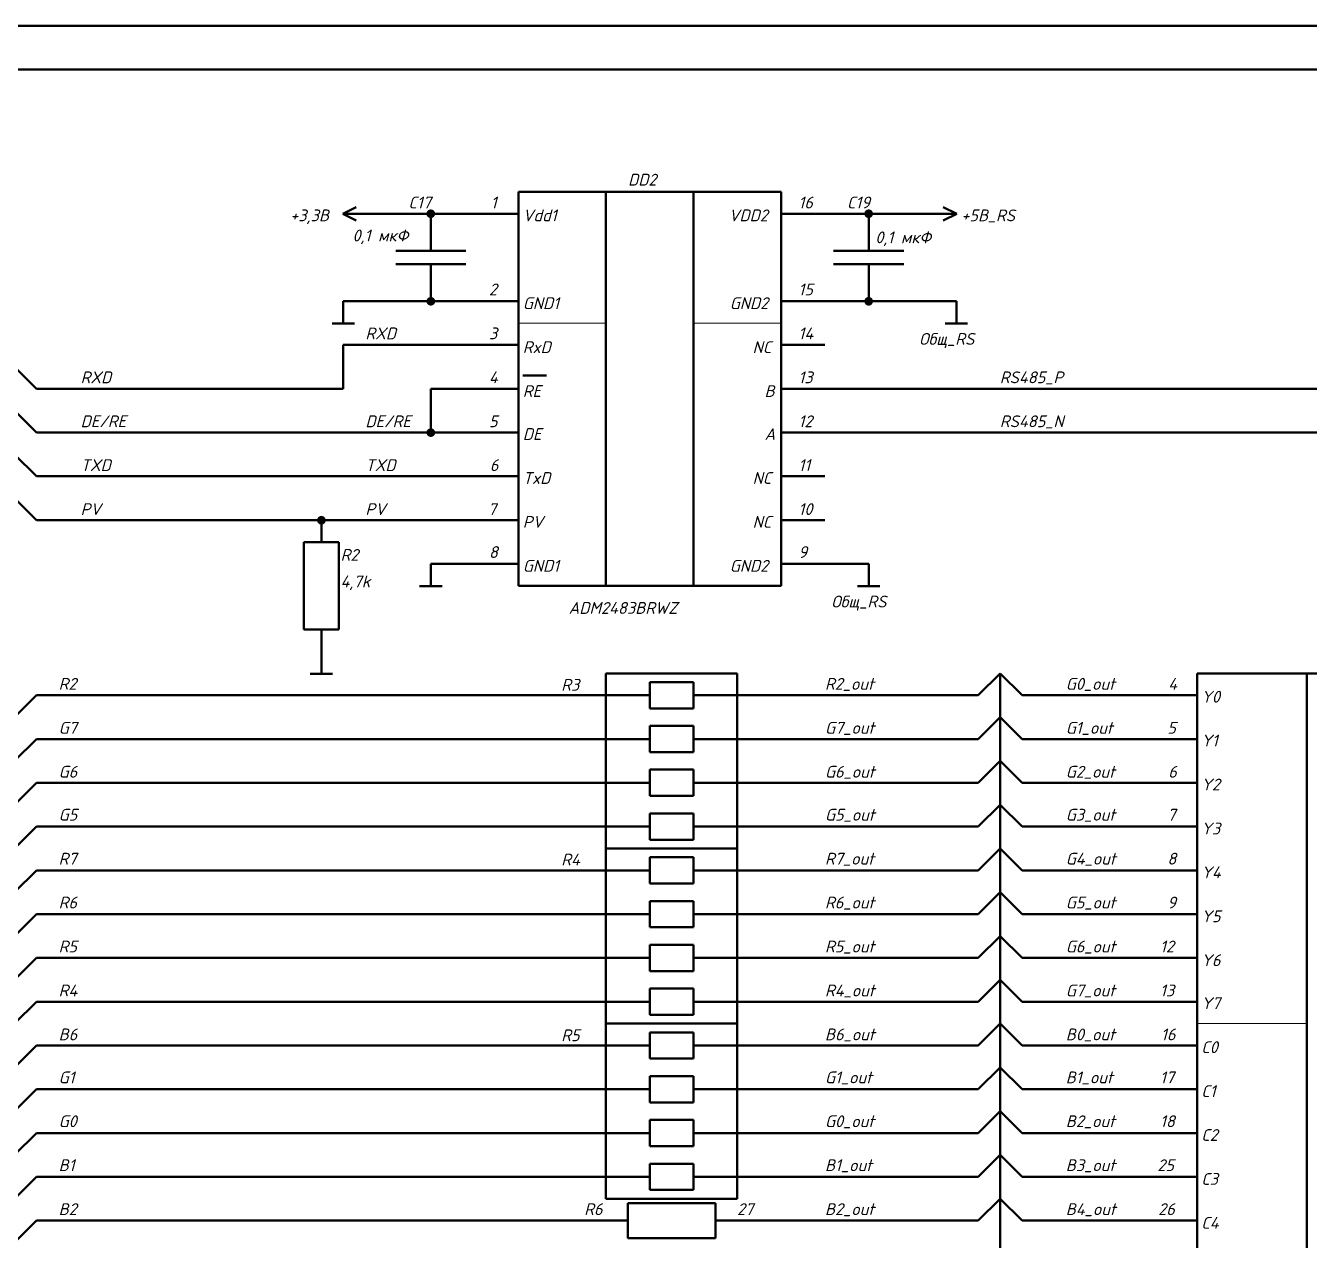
# Model space of a CAD drawing. Header units: inches. Extents: x -26 to 1942, y -380 to 599.
# Drawn here: x 464.9 to 611.5, y 460.5 to 599.2 of the extents above; entities that cross this region are included whole.
import ezdxf

# ---------------------------------------------------------------- set-up
doc = ezdxf.new("R2010")
doc.units = ezdxf.units.IN
for name, color, linetype, lineweight in [('OSN25', 2, 'Continuous', 20), ('OSN50', 3, 'Continuous', 50), ('TEXT', 1, 'Continuous', 30)]:
    doc.layers.add(name, color=color, linetype=linetype, lineweight=lineweight)
doc.styles.add('ISOCPEUR0', font='isocpeur.ttf', dxfattribs={"height": 2.87999})

msp = doc.modelspace()

# ---------------------------------------------------------------- hatches: boundary and pattern name
at = {"layer": 'OSN50'}
h = msp.add_hatch(color=256, dxfattribs=at)
edge = h.paths.add_edge_path()
edge.add_arc((511.17, 577.73), 0.5, 0, 360)
h = msp.add_hatch(color=256, dxfattribs=at)
edge = h.paths.add_edge_path()
edge.add_arc((561.16, 577.73), 0.5, 0, 360)
h = msp.add_hatch(color=256, dxfattribs=at)
edge = h.paths.add_edge_path()
edge.add_arc((511.17, 567.73), 0.5, 0, 360)
h = msp.add_hatch(color=256, dxfattribs=at)
edge = h.paths.add_edge_path()
edge.add_arc((561.16, 567.73), 0.5, 0, 360)
h = msp.add_hatch(color=256, dxfattribs=at)
edge = h.paths.add_edge_path()
edge.add_arc((511.17, 552.73), 0.5, 0, 360)
h = msp.add_hatch(color=256, dxfattribs=at)
edge = h.paths.add_edge_path()
edge.add_arc((498.68, 542.72), 0.5, 0, 360)

# ---------------------------------------------------------------- linework, layer by layer
at = {"layer": 'OSN25'}
for p, q in [((-26.35, 599.21), (814.65, 599.21)), ((531.16, 565.22), (521.18, 565.22)), ((551.18, 565.22), (541.17, 565.22)), ((611.17, 485.23), (598.66, 485.23))]:
    msp.add_line(p, q, dxfattribs=at)
at = {"layer": 'OSN50'}
for p, q in [((814.65, 599.21), (-26.35, 599.21)), ((-26.35, 599.21), (814.65, 599.21)), ((814.65, 599.21), (-26.35, 599.21)), ((-6.33, 594.22), (809.66, 594.22)), ((521.18, 535.22), (521.18, 580.22)), ((521.18, 580.22), (551.18, 580.22)), ((531.16, 580.22), (531.16, 535.22)), ((541.17, 580.22), (541.17, 535.22)), ((551.18, 580.22), (551.18, 535.22)), ((501.13, 577.73), (502.65, 578.49)), ((501.13, 577.73), (502.65, 576.95)), ((503.67, 577.73), (501.13, 577.73)), ((503.67, 577.73), (511.17, 577.73)), ((511.17, 573.63), (511.17, 577.73)), ((511.17, 577.73), (516.16, 577.73)), ((521.18, 577.73), (516.16, 577.73)), ((551.18, 577.73), (556.17, 577.73)), ((561.16, 577.73), (556.17, 577.73)), ((561.16, 573.63), (561.16, 577.73)), ((568.66, 577.73), (561.16, 577.73)), ((568.66, 577.73), (571.22, 577.73)), ((571.22, 577.73), (569.68, 578.49)), ((571.22, 577.73), (569.68, 576.95)), ((515.17, 573.48), (507.17, 573.48)), ((565.16, 573.48), (557.16, 573.48)), ((507.17, 571.99), (515.17, 571.99)), ((511.17, 571.83), (511.17, 567.73)), ((557.16, 571.99), (565.16, 571.99)), ((561.16, 571.83), (561.16, 567.73)), ((501.16, 567.73), (501.16, 565.19)), ((511.17, 567.73), (501.16, 567.73)), ((516.16, 567.73), (511.17, 567.73)), ((521.18, 567.73), (516.16, 567.73)), ((551.18, 567.73), (556.17, 567.73)), ((556.17, 567.73), (561.16, 567.73)), ((561.16, 567.73), (571.17, 567.73)), ((571.17, 567.73), (571.17, 565.19)), ((499.91, 565.19), (502.44, 565.19)), ((569.89, 565.19), (572.45, 565.19)), ((501.16, 557.72), (501.16, 562.74)), ((501.16, 562.74), (516.16, 562.74)), ((521.18, 562.74), (516.16, 562.74)), ((551.18, 562.74), (556.17, 562.74)), ((466.17, 557.72), (463.66, 560.23)), ((523.01, 559.26), (521.67, 559.26)), ((524.39, 559.26), (523.01, 559.26)), ((466.17, 557.72), (501.16, 557.72)), ((516.16, 557.72), (511.17, 557.72)), ((511.17, 557.72), (511.17, 552.73)), ((521.18, 557.72), (516.16, 557.72)), ((551.18, 557.72), (556.17, 557.72)), ((556.17, 557.72), (746.17, 557.72)), ((463.66, 555.24), (466.17, 552.73)), ((466.17, 552.73), (466.17, 552.73)), ((466.17, 552.73), (466.17, 552.73)), ((466.17, 552.73), (511.17, 552.73)), ((511.17, 552.73), (516.16, 552.73)), ((521.18, 552.73), (516.16, 552.73)), ((551.18, 552.73), (556.17, 552.73)), ((758.66, 552.73), (556.17, 552.73)), ((463.66, 550.22), (466.17, 547.74)), ((466.17, 547.74), (516.16, 547.74)), ((521.18, 547.74), (516.16, 547.74)), ((551.18, 547.74), (556.17, 547.74)), ((463.66, 545.23), (466.17, 542.72)), ((466.17, 542.72), (498.68, 542.72)), ((498.68, 540.21), (498.68, 542.72)), ((498.68, 542.72), (516.16, 542.72)), ((521.18, 542.72), (516.16, 542.72)), ((551.18, 542.72), (556.17, 542.72)), ((496.67, 540.21), (496.67, 530.23)), ((500.66, 540.21), (496.67, 540.21)), ((500.66, 530.23), (500.66, 540.21)), ((511.17, 537.73), (511.17, 535.19)), ((511.17, 537.73), (516.16, 537.73)), ((521.18, 537.73), (516.16, 537.73)), ((551.18, 537.73), (556.17, 537.73)), ((556.17, 537.73), (561.16, 537.73)), ((561.16, 537.73), (561.16, 535.19)), ((509.89, 535.19), (512.45, 535.19)), ((521.18, 535.22), (551.18, 535.22)), ((559.9, 535.19), (562.44, 535.19)), ((496.67, 530.23), (500.66, 530.23)), ((498.68, 530.23), (498.68, 527.72)), ((498.68, 527.72), (498.68, 525.19)), ((497.4, 525.19), (499.93, 525.19)), ((546.16, 525.21), (531.16, 525.21)), ((531.16, 525.21), (531.16, 505.22)), ((546.16, 525.21), (546.16, 505.22)), ((573.67, 522.73), (576.16, 525.21)), ((578.67, 522.73), (576.16, 525.21)), ((576.16, 525.21), (576.16, 525.21)), ((576.16, 525.21), (576.16, 410.24)), ((598.66, 525.21), (638.66, 525.21)), ((598.66, 350.22), (598.66, 525.21)), ((598.66, 525.21), (598.66, 525.21)), ((611.17, 525.21), (611.17, 350.22)), ((536.18, 524.22), (536.18, 521.21)), ((541.17, 524.22), (536.18, 524.22)), ((541.17, 521.21), (541.17, 524.22)), ((463.66, 520.22), (466.17, 522.73)), ((466.17, 522.73), (466.17, 522.73)), ((466.17, 522.73), (526.17, 522.73)), ((531.16, 522.73), (526.17, 522.73)), ((536.18, 522.73), (531.16, 522.73)), ((546.16, 522.73), (541.17, 522.73)), ((546.16, 522.73), (551.18, 522.73)), ((573.67, 522.73), (551.18, 522.73)), ((578.67, 522.73), (593.66, 522.73)), ((598.66, 522.73), (593.66, 522.73)), ((536.18, 521.21), (541.17, 521.21)), ((536.18, 519.23), (536.18, 516.22)), ((541.17, 519.23), (536.18, 519.23)), ((541.17, 516.22), (541.17, 519.23)), ((573.67, 517.71), (576.16, 520.22)), ((578.67, 517.71), (576.16, 520.22)), ((463.66, 515.23), (466.17, 517.71)), ((466.17, 517.71), (466.17, 517.71)), ((466.17, 517.71), (526.17, 517.71)), ((531.16, 517.71), (526.17, 517.71)), ((536.18, 517.71), (531.16, 517.71)), ((546.16, 517.71), (541.17, 517.71)), ((546.16, 517.71), (551.18, 517.71)), ((573.67, 517.71), (551.18, 517.71)), ((593.66, 517.71), (578.67, 517.71)), ((578.67, 517.71), (578.67, 517.71)), ((598.66, 517.71), (593.66, 517.71)), ((536.18, 516.22), (541.17, 516.22)), ((573.67, 512.72), (576.16, 515.23)), ((578.67, 512.72), (576.16, 515.23)), ((536.18, 514.24), (536.18, 511.23)), ((541.17, 514.24), (536.18, 514.24)), ((541.17, 511.23), (541.17, 514.24)), ((463.66, 510.21), (466.17, 512.72)), ((466.17, 512.72), (466.17, 512.72)), ((466.17, 512.72), (526.17, 512.72)), ((531.16, 512.72), (526.17, 512.72)), ((536.18, 512.72), (531.16, 512.72)), ((546.16, 512.72), (541.17, 512.72)), ((546.16, 512.72), (551.18, 512.72)), ((573.67, 512.72), (551.18, 512.72)), ((578.67, 512.72), (593.66, 512.72)), ((598.66, 512.72), (593.66, 512.72)), ((536.18, 511.23), (541.17, 511.23)), ((573.67, 507.73), (576.16, 510.21)), ((578.67, 507.73), (576.16, 510.21)), ((536.18, 509.22), (536.18, 506.22)), ((541.17, 509.22), (536.18, 509.22)), ((541.17, 506.22), (541.17, 509.22)), ((463.66, 505.22), (466.17, 507.73)), ((466.17, 507.73), (466.17, 507.73)), ((466.17, 507.73), (526.17, 507.73)), ((531.16, 507.73), (526.17, 507.73)), ((536.18, 507.73), (531.16, 507.73)), ((546.16, 507.73), (541.17, 507.73)), ((546.16, 507.73), (551.18, 507.73)), ((573.67, 507.73), (551.18, 507.73)), ((593.66, 507.73), (578.67, 507.73)), ((578.67, 507.73), (578.67, 507.73)), ((598.66, 507.73), (593.66, 507.73)), ((536.18, 506.22), (541.17, 506.22)), ((531.16, 505.22), (546.16, 505.22)), ((546.16, 505.22), (531.16, 505.22)), ((531.16, 505.22), (531.16, 485.23)), ((536.18, 504.23), (536.18, 501.22)), ((541.17, 504.23), (536.18, 504.23)), ((541.17, 501.22), (541.17, 504.23)), ((546.16, 505.22), (546.16, 485.23)), ((573.67, 502.71), (576.16, 505.22)), ((578.67, 502.71), (576.16, 505.22)), ((463.66, 500.23), (466.17, 502.71)), ((466.17, 502.71), (466.17, 502.71)), ((466.17, 502.71), (526.17, 502.71)), ((531.16, 502.71), (526.17, 502.71)), ((536.18, 502.71), (531.16, 502.71)), ((546.16, 502.71), (541.17, 502.71)), ((546.16, 502.71), (551.18, 502.71)), ((573.67, 502.71), (551.18, 502.71)), ((593.66, 502.71), (578.67, 502.71)), ((598.66, 502.71), (593.66, 502.71)), ((536.18, 501.22), (541.17, 501.22)), ((573.67, 497.72), (576.16, 500.23)), ((578.67, 497.72), (576.16, 500.23)), ((536.18, 499.21), (536.18, 496.23)), ((541.17, 499.21), (536.18, 499.21)), ((541.17, 496.23), (541.17, 499.21)), ((463.66, 495.21), (466.17, 497.72)), ((466.17, 497.72), (466.17, 497.72)), ((466.17, 497.72), (526.17, 497.72)), ((531.16, 497.72), (526.17, 497.72)), ((536.18, 497.72), (531.16, 497.72)), ((546.16, 497.72), (541.17, 497.72)), ((546.16, 497.72), (551.18, 497.72)), ((551.18, 497.72), (573.67, 497.72)), ((578.67, 497.72), (593.66, 497.72)), ((598.66, 497.72), (593.66, 497.72)), ((536.18, 496.23), (541.17, 496.23)), ((536.18, 494.22), (536.18, 491.22)), ((541.17, 494.22), (536.18, 494.22)), ((541.17, 491.22), (541.17, 494.22)), ((573.67, 492.73), (576.16, 495.21)), ((578.67, 492.73), (576.16, 495.21)), ((463.66, 490.22), (466.17, 492.73)), ((466.17, 492.73), (466.17, 492.73)), ((466.17, 492.73), (526.17, 492.73)), ((531.16, 492.73), (526.17, 492.73)), ((536.18, 492.73), (531.16, 492.73)), ((546.16, 492.73), (541.17, 492.73)), ((546.16, 492.73), (551.18, 492.73)), ((551.18, 492.73), (573.67, 492.73)), ((593.66, 492.73), (578.67, 492.73)), ((598.66, 492.73), (593.66, 492.73)), ((536.18, 491.22), (541.17, 491.22)), ((573.67, 487.71), (576.16, 490.22)), ((578.67, 487.71), (576.16, 490.22)), ((536.18, 489.23), (536.18, 486.23)), ((541.17, 489.23), (536.18, 489.23)), ((541.17, 486.23), (541.17, 489.23)), ((463.66, 485.23), (466.17, 487.71)), ((466.17, 487.71), (466.17, 487.71)), ((466.17, 487.71), (526.17, 487.71)), ((531.16, 487.71), (526.17, 487.71)), ((536.18, 487.71), (531.16, 487.71)), ((546.16, 487.71), (541.17, 487.71)), ((546.16, 487.71), (551.18, 487.71)), ((551.18, 487.71), (573.67, 487.71)), ((578.67, 487.71), (578.67, 487.71)), ((578.67, 487.71), (593.66, 487.71)), ((598.66, 487.71), (593.66, 487.71)), ((531.16, 485.23), (546.16, 485.23)), ((546.16, 485.23), (531.16, 485.23)), ((531.16, 485.23), (531.16, 465.22)), ((536.18, 486.23), (541.17, 486.23)), ((546.16, 485.23), (546.16, 465.22)), ((573.67, 482.72), (576.16, 485.23)), ((578.67, 482.72), (576.16, 485.23)), ((536.18, 484.21), (536.18, 481.23)), ((541.17, 484.21), (536.18, 484.21)), ((541.17, 481.23), (541.17, 484.21)), ((463.66, 480.22), (466.17, 482.72)), ((466.17, 482.72), (466.17, 482.72)), ((466.17, 482.72), (526.17, 482.72)), ((531.16, 482.72), (526.17, 482.72)), ((536.18, 482.72), (531.16, 482.72)), ((546.16, 482.72), (541.17, 482.72)), ((546.16, 482.72), (551.18, 482.72)), ((551.18, 482.72), (573.67, 482.72)), ((593.66, 482.72), (578.67, 482.72)), ((598.66, 482.72), (593.66, 482.72)), ((536.18, 481.23), (541.17, 481.23)), ((573.67, 477.73), (576.16, 480.22)), ((578.67, 477.73), (576.16, 480.22)), ((536.18, 479.22), (536.18, 476.22)), ((541.17, 479.22), (536.18, 479.22)), ((541.17, 476.22), (541.17, 479.22)), ((463.66, 475.22), (466.17, 477.73)), ((466.17, 477.73), (466.17, 477.73)), ((466.17, 477.73), (526.17, 477.73)), ((531.16, 477.73), (526.17, 477.73)), ((536.18, 477.73), (531.16, 477.73)), ((546.16, 477.73), (541.17, 477.73)), ((546.16, 477.73), (551.18, 477.73)), ((551.18, 477.73), (573.67, 477.73)), ((578.67, 477.73), (578.67, 477.73)), ((578.67, 477.73), (593.66, 477.73)), ((598.66, 477.73), (593.66, 477.73)), ((536.18, 476.22), (541.17, 476.22)), ((573.67, 472.72), (576.16, 475.22)), ((578.67, 472.72), (576.16, 475.22)), ((536.18, 474.23), (536.18, 471.23)), ((541.17, 474.23), (536.18, 474.23)), ((541.17, 471.23), (541.17, 474.23)), ((463.66, 470.23), (466.17, 472.72)), ((466.17, 472.72), (466.17, 472.72)), ((466.17, 472.72), (526.17, 472.72)), ((531.16, 472.72), (526.17, 472.72)), ((536.18, 472.72), (531.16, 472.72)), ((546.16, 472.72), (541.17, 472.72)), ((546.16, 472.72), (551.18, 472.72)), ((551.18, 472.72), (573.67, 472.72)), ((593.66, 472.72), (578.67, 472.72)), ((598.66, 472.72), (593.66, 472.72)), ((536.18, 471.23), (541.17, 471.23)), ((536.18, 469.21), (536.18, 466.24)), ((541.17, 469.21), (536.18, 469.21)), ((541.17, 466.24), (541.17, 469.21)), ((573.67, 467.72), (576.16, 470.23)), ((578.67, 467.72), (576.16, 470.23)), ((463.66, 465.22), (466.17, 467.72)), ((466.17, 467.72), (466.17, 467.72)), ((466.17, 467.72), (526.17, 467.72)), ((531.16, 467.72), (526.17, 467.72)), ((536.18, 467.72), (531.16, 467.72)), ((546.16, 467.72), (541.17, 467.72)), ((546.16, 467.72), (551.18, 467.72)), ((551.18, 467.72), (573.67, 467.72)), ((578.67, 467.72), (578.67, 467.72)), ((578.67, 467.72), (593.66, 467.72)), ((598.66, 467.72), (593.66, 467.72)), ((536.18, 466.24), (541.17, 466.24)), ((531.16, 465.22), (546.16, 465.22)), ((543.68, 464.72), (533.67, 464.72)), ((533.67, 464.72), (533.67, 460.72)), ((543.68, 460.72), (543.68, 464.72)), ((573.67, 462.73), (576.16, 465.22)), ((578.67, 462.73), (576.16, 465.22)), ((463.66, 460.23), (466.17, 462.73)), ((466.17, 462.73), (466.17, 462.73)), ((466.17, 462.73), (531.16, 462.73)), ((533.67, 462.73), (531.16, 462.73)), ((543.68, 462.73), (546.16, 462.73)), ((546.16, 462.73), (551.18, 462.73)), ((551.18, 462.73), (551.18, 462.73)), ((551.18, 462.73), (573.67, 462.73)), ((578.67, 462.73), (593.66, 462.73)), ((598.66, 462.73), (593.66, 462.73)), ((533.67, 460.72), (543.68, 460.72))]:
    msp.add_line(p, q, dxfattribs=at)

# ---------------------------------------------------------------- texts
at = {"layer": 'TEXT', "style": 'ISOCPEUR0', "oblique": 15}
for s, p in [('DD2', (533.69, 580.95)), ('C17', (508.61, 578.34)), ('1', (518.02, 578.34)), ('16', (553.14, 578.34)), ('C19', (558.68, 578.34)), ('+3,3В', (495.12, 576.87)), ('Vdd1', (521.67, 576.87)), ('VDD2', (545.19, 576.87)), ('+5В_RS', (571.74, 576.87)), ('0,1 мкФ', (502.23, 574.57)), ('0,1 мкФ', (561.92, 574.36)), ('2', (517.81, 568.41)), ('15', (553.14, 568.41)), ('GND1', (521.67, 566.84)), ('GND2', (545.3, 566.84)), ('RXD', (503.7, 563.39)), ('3', (517.81, 563.39)), ('14', (553.14, 563.39)), ('RxD', (521.67, 561.82)), ('NC', (547.91, 561.82)), ('Общ_RS', (566.93, 562.76)), ('RXD', (471.19, 558.37)), ('4', (517.81, 558.37)), ('13', (553.14, 558.37)), ('RS485_P', (576.13, 558.37)), ('RE', (521.67, 556.8)), ('B', (549.27, 556.8)), ('DE/RE', (471.19, 553.35)), ('DE/RE', (503.7, 553.35)), ('5', (517.81, 553.35)), ('12', (553.14, 553.35)), ('RS485_N', (576.13, 553.35)), ('DE', (521.67, 551.89)), ('A', (549.27, 551.89)), ('TXD', (471.19, 548.34)), ('TXD', (503.7, 548.34)), ('6', (517.91, 548.34)), ('11', (553.14, 548.34)), ('TxD', (521.67, 546.87)), ('NC', (547.91, 546.87)), ('PV', (471.19, 543.32)), ('PV', (503.7, 543.32)), ('7', (517.7, 543.32)), ('10', (553.14, 543.32)), ('PV', (521.67, 541.86)), ('NC', (547.91, 541.86)), ('R2', (500.87, 538.09)), ('8', (517.81, 538.41)), ('9', (553.14, 538.41)), ('GND1', (521.67, 536.84)), ('GND2', (545.3, 536.84)), ('4,7k', (500.87, 535.06)), ('Общ_RS', (556.9, 532.76)), ('ADM2483BRWZ', (526.9, 532.03)), ('R2', (468.68, 523.36)), ('R2_out', (556.17, 523.36)), ('G0_out', (583.66, 523.36)), ('4', (595.36, 523.36)), ('R3', (526.06, 523.25)), ('Y0', (599.13, 521.89)), ('G7', (468.68, 518.34)), ('G7_out', (556.17, 518.34)), ('G1_out', (583.66, 518.34)), ('5', (595.26, 518.34)), ('Y1', (599.13, 516.88)), ('G6', (468.68, 513.32)), ('G6_out', (556.17, 513.32)), ('G2_out', (583.66, 513.32)), ('6', (595.36, 513.32)), ('Y2', (599.13, 511.86)), ('G5', (468.68, 508.41)), ('G5_out', (556.17, 508.41)), ('G3_out', (583.66, 508.41)), ('7', (595.26, 508.41)), ('Y3', (599.13, 506.84)), ('R7', (468.68, 503.39)), ('R4', (526.06, 503.29)), ('R7_out', (556.17, 503.39)), ('G4_out', (583.66, 503.39)), ('8', (595.26, 503.39)), ('Y4', (599.13, 501.83)), ('R6', (468.68, 498.38)), ('R6_out', (556.17, 498.38)), ('G5_out', (583.66, 498.38)), ('9', (595.26, 498.38)), ('Y5', (599.13, 496.81)), ('R5', (468.68, 493.36)), ('R5_out', (556.17, 493.36)), ('G6_out', (583.66, 493.36)), ('12', (594.42, 493.36)), ('Y6', (599.13, 491.79)), ('R4', (468.68, 488.34)), ('R4_out', (556.17, 488.34)), ('G7_out', (583.66, 488.34)), ('13', (594.42, 488.34)), ('Y7', (599.13, 486.88)), ('B6', (468.68, 483.32)), ('R5', (526.06, 483.22)), ('B6_out', (556.17, 483.32)), ('B0_out', (583.66, 483.32)), ('16', (594.53, 483.32)), ('C0', (599.13, 481.86)), ('G1', (468.68, 478.41)), ('G1_out', (556.17, 478.41)), ('B1_out', (583.66, 478.41)), ('17', (594.42, 478.41)), ('C1', (599.13, 476.84)), ('G0', (468.68, 473.4)), ('G0_out', (556.17, 473.4)), ('B2_out', (583.66, 473.4)), ('18', (594.42, 473.4)), ('C2', (599.13, 471.83)), ('B1', (468.68, 468.38)), ('B1_out', (556.17, 468.38)), ('B3_out', (583.66, 468.38)), ('25', (594.11, 468.38)), ('C3', (599.13, 466.81)), ('B2', (468.68, 463.36)), ('R6', (528.68, 463.36)), ('27', (546.13, 463.36)), ('B2_out', (556.17, 463.36)), ('B4_out', (583.66, 463.36)), ('26', (594.21, 463.36)), ('C4', (599.13, 461.79))]:
    msp.add_text(s, height=1.35, dxfattribs=at).set_placement(p)

doc.saveas('drawing.dxf')
